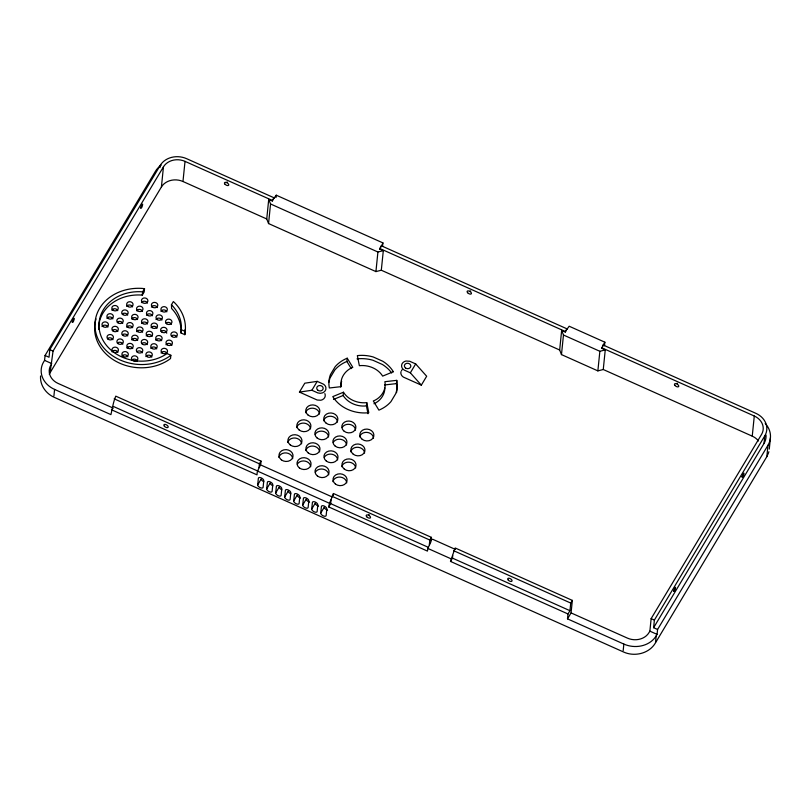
<?xml version="1.0" encoding="UTF-8"?>
<svg xmlns="http://www.w3.org/2000/svg" width="811" height="811" viewBox="0 0 811 811"><rect width="100%" height="100%" fill="white"/><g stroke="black" fill="none" stroke-linecap="round" stroke-linejoin="round"><path stroke-width="1.22" d="M40.56 375.969C39.82 385.245 46.055 393.791 54.378 397.39L623.568 652.003C634.263 656.94 648.607 653.767 655.035 643.569L767.53 455.478M340.61 386.979L341.624 381.241M384.85 387.891C384.931 394.795 380.177 401.06 373.962 403.756M53.911 395.95L54.58 389.422A24.168 20.295 5.8 0 1 43.672 361.858L44.575 360.368L45.071 355.471L155.479 171.243A24.168 20.295 5.8 0 1 161.227 165.13M758.488 440.981A16.108 13.523 5.8 0 0 752.243 436.156L603.262 369.512L597.869 370.88L561.476 354.6L559.661 350.007L381.312 270.225L375.929 271.594L268.553 223.562L266.738 218.97L268.725 199.384L272.334 200.996L273.996 197.772L186.621 158.682A19.738 16.575 5.8 0 0 160.213 165.393L49.806 349.632L49.035 357.245L45.071 355.471M49.299 374.317A16.108 13.523 5.8 0 1 50.11 372.705L53.05 351.082L163.457 166.843A16.108 13.523 5.8 0 1 185.02 161.369L272.384 200.449L272.334 200.996M111.431 409.727L257.016 474.861C256.722 469.346 261.365 466.619 261.01 461.114L115.77 396.153C113.256 402.013 112.384 408.42 110.925 414.624L54.58 389.422M98.648 329.438A41.28 34.66 5.8 0 1 141.56 295.052L142.29 295.123L142.624 291.859L144.53 288.675L142.057 288.402A45.315 38.046 5.8 0 0 97.31 337.315A45.315 38.046 5.8 0 0 169.043 356.627L170.868 355.259L167.015 353.535A3.224 2.707 5.8 0 0 164.177 351.579A3.224 2.707 5.8 0 0 161.075 352.988M144.53 288.675L144.196 291.94L142.29 295.123M159.99 167.573L160.213 165.393M50.11 372.705L161.409 186.976L163.457 166.843M161.409 186.976A16.108 13.523 5.8 0 1 182.972 181.502L185.02 161.369M184.827 334.679L185.395 329.337A45.315 38.046 5.8 0 0 175.034 303.152L173.351 301.57L171.445 304.754L171.608 308.484A41.28 34.66 5.8 0 1 181.046 332.348L180.975 332.956L184.827 334.679L185.06 332.601A45.315 38.046 5.8 0 0 185.07 329.611M170.868 355.259L170.533 358.523L168.708 359.891A45.315 38.046 5.8 0 1 115.628 361.138A45.315 38.046 5.8 0 1 96.033 318.916M180.975 332.956L181.37 329.084A41.28 34.66 5.8 0 0 171.932 305.22L171.445 304.754M268.553 223.562L270.55 203.977L268.725 199.384M276.024 197.549L276.267 195.198L382.914 242.905L382.559 246.443M259.013 467.612L259.398 463.801L261.01 461.114M257.705 484.836L258.364 478.308A3.021 1.531 30.9 0 1 261.233 477.882A3.021 1.531 30.9 0 1 263.768 480.72L263.109 487.249A3.021 1.531 30.9 0 1 260.24 487.675A3.021 1.531 30.9 0 1 257.705 484.836L261.274 478.875A3.021 1.531 30.9 0 0 263.808 481.714M266.707 488.861L267.377 482.332A3.021 1.531 30.9 0 1 270.245 481.916A3.021 1.531 30.9 0 1 272.78 484.755L272.111 491.284A3.021 1.531 30.9 0 1 269.242 491.709A3.021 1.531 30.9 0 1 266.707 488.861L270.286 482.9A3.021 1.531 30.9 0 0 272.82 485.748M275.72 492.895L276.379 486.367A3.021 1.531 30.9 0 1 279.248 485.941A3.021 1.531 30.9 0 1 281.782 488.78L281.123 495.308A3.021 1.531 30.9 0 1 278.254 495.734A3.021 1.531 30.9 0 1 275.72 492.895L279.288 486.935A3.021 1.531 30.9 0 0 281.822 489.773M284.722 496.92L285.391 490.391A3.021 1.531 30.9 0 1 288.26 489.976A3.021 1.531 30.9 0 1 290.794 492.814L290.125 499.343A3.021 1.531 30.9 0 1 287.266 499.769A3.021 1.531 30.9 0 1 284.722 496.92L288.3 490.959A3.021 1.531 30.9 0 0 290.835 493.808M293.734 500.955L294.393 494.426A3.021 1.531 30.9 0 1 297.262 494A3.021 1.531 30.9 0 1 299.796 496.839L299.137 503.367A3.021 1.531 30.9 0 1 296.268 503.793A3.021 1.531 30.9 0 1 293.734 500.955L297.302 494.994A3.021 1.531 30.9 0 0 300.546 498.086M302.736 504.979L303.405 498.451A3.021 1.531 30.9 0 1 306.274 498.035A3.021 1.531 30.9 0 1 308.809 500.874L308.139 507.402A3.021 1.531 30.9 0 1 305.281 507.828A3.021 1.531 30.9 0 1 302.736 504.979L306.315 499.018A3.021 1.531 30.9 0 0 309.559 502.121M311.748 509.014L312.407 502.485A3.021 1.531 30.9 0 1 315.276 502.06A3.021 1.531 30.9 0 1 317.811 504.898L317.152 511.427A3.021 1.531 30.9 0 1 314.283 511.853A3.021 1.531 30.9 0 1 311.748 509.014L315.317 503.053A3.021 1.531 30.9 0 0 318.561 506.145M320.75 513.039L321.42 506.51A3.021 1.531 30.9 0 1 324.288 506.084A3.021 1.531 30.9 0 1 326.823 508.933L326.164 515.461A3.021 1.531 30.9 0 1 323.295 515.887A3.021 1.531 30.9 0 1 320.75 513.039L324.329 507.078A3.021 1.531 30.9 0 0 327.573 510.18M328.719 506.936C329.499 501.735 331.871 498.4 333.433 493.514L431.422 537.358C432.081 543.025 427.711 545.854 427.438 551.095L328.719 506.936L330.685 503.651L331.07 499.85M368.001 413.742L366.43 405.905C357.58 406.879 347.97 403.189 343.134 395.484L343.469 392.22L332.774 396.62C340.245 408.521 355.096 414.228 368.782 412.718L366.765 402.641C357.915 403.614 348.304 399.924 343.469 392.22M333.23 495.42L333.433 493.514M351.234 368.589L346.875 361.453L347.209 358.188A34.234 28.74 5.8 0 0 335.186 366.673L330.442 374.601A34.234 28.74 5.8 0 0 329.357 387.982L341.259 386.634C339.495 378.382 345.222 370.252 352.805 367.363L347.209 358.188M375.929 271.594L377.916 252.008L383.309 250.64L381.312 270.225M383.309 250.64L379.7 249.028L381.363 245.804L566.919 328.81L565.257 332.034L561.658 330.422L559.661 350.007M379.7 249.028L381.363 245.804M366.43 405.905L366.765 402.641M396.549 392.636A34.234 28.74 5.8 0 0 396.437 383.623L396.761 380.359L384.87 381.697C386.634 389.949 380.896 398.089 373.313 400.979L378.909 410.143A34.234 28.74 5.8 0 0 390.932 401.658L395.687 393.73A34.234 28.74 5.8 0 0 396.761 380.359M429.323 544.931L429.82 540.035L431.422 537.358M567.497 618.864L567.994 613.968L450.5 561.415C452.183 556.63 453.339 552.818 455.204 547.993L572.343 600.393L571.066 612.903L567.497 618.864L623.852 644.076A24.168 20.295 5.8 0 0 656.19 635.865L657.082 634.374L657.579 629.478L767.987 445.239A24.168 20.295 5.8 0 0 765.219 423.443M450.5 561.415L452.467 558.13L452.741 555.413M561.476 354.6L563.473 335.014L561.658 330.422M565.257 332.034L566.919 328.81M567.994 613.968L569.961 610.693L570.731 603.07L572.343 600.393M597.869 370.88L599.856 351.295L605.249 349.926L603.262 369.512M605.249 349.926L601.65 348.314L603.313 345.08L755.893 413.346A19.738 16.575 5.8 0 1 764.793 435.852L764.023 443.465L653.615 627.704L657.579 629.478M603.313 345.08L602.897 345.466L604.864 342.191L569.19 326.235L566.869 329.347M604.499 345.729L604.864 342.191M623.183 650.604L623.852 644.076M571.066 612.903L627.42 638.115A16.108 13.523 5.8 0 0 648.982 632.641L649.875 631.151L651.142 618.631L761.559 434.402A16.108 13.523 5.8 0 0 754.291 416.023L601.701 347.767M653.615 627.704L654.386 620.08L764.793 435.852M655.521 642.393L656.19 635.865M752.243 436.156L754.291 416.023M766.831 456.664L767.987 445.239M769.284 449.081L770.44 437.656M768.037 454.251L768.869 451.707M272.384 200.449L273.996 197.772M276.267 195.198L273.936 198.31M382.914 242.905L381.312 246.341M299.452 392.098L304.784 383.197L317.213 381.363L323.183 384.039A6.042 5.069 5.8 0 1 325.566 386.523L325.9 387.557A6.042 5.069 5.8 0 1 317.851 392.93L311.88 390.263L299.452 392.098L317.131 400.005L320.862 400.239A6.042 5.069 5.8 0 0 325.181 394.633L324.846 393.599M311.88 390.263L317.213 381.363M410.346 372.827L415.678 363.926L409.707 361.26L405.987 361.017A6.042 5.069 5.8 0 0 401.658 366.633L402.003 367.667A6.042 5.069 5.8 0 0 404.375 370.151L410.346 372.827L421.335 385.134L426.667 376.243L415.678 363.926M601.65 348.314L602.715 346.52M167.015 353.535L166.478 353.941A41.28 34.66 5.8 0 1 101.122 336.342A41.28 34.66 5.8 0 1 141.895 291.788L142.624 291.859M333.514 399.438L343.134 395.484M430.56 539.822L432.719 539.274L455.366 549.402M384.536 384.961L396.437 383.623M379.761 248.48L565.308 331.486M270.55 203.977L377.916 252.008M563.473 335.014L599.856 351.295M182.972 181.502L266.738 218.97M421.335 385.134L403.655 377.227A6.042 5.069 5.8 0 1 401.283 374.733L400.938 373.709A6.042 5.069 5.8 0 1 401.05 371.6M181.309 329.692L185.161 331.415M49.806 349.632L53.05 351.082M651.142 618.631L654.386 620.08M44.575 360.368L51.772 363.592M649.875 631.151L657.082 634.374M114.169 398.83L259.398 463.801M331.821 496.2L429.82 540.035M453.602 550.679L570.731 603.07M260.625 464.926L331.892 496.808M113.388 406.453L257.827 471.069M330.685 503.651L428.259 547.303M452.467 558.13L569.961 610.693M257.411 471.049L329.104 503.124M427.711 548.378L450.774 558.688M113.347 408.156L58.149 383.461A16.108 13.523 5.8 0 1 50.88 365.082M369.279 514.853A2.413 1.216 30.9 0 1 368.772 514.488M332.834 481.622A7.046 5.92 5.8 0 1 340.204 477.091A7.046 5.92 5.8 0 1 346.753 482.829M315.408 472.114A7.046 5.92 5.8 0 1 323.102 469.163A7.046 5.92 5.8 0 1 328.739 474.77M297.394 464.054A7.046 5.92 5.8 0 1 305.088 461.104A7.046 5.92 5.8 0 1 310.725 466.71M278.781 457.445A7.046 5.92 5.8 0 1 286.161 452.913A7.046 5.92 5.8 0 1 292.71 458.651M287.712 442.532A7.046 5.92 5.8 0 1 295.092 438.011A7.046 5.92 5.8 0 1 301.641 443.749M305.737 450.592A7.046 5.92 5.8 0 1 313.107 446.07A7.046 5.92 5.8 0 1 319.656 451.808M324.339 457.211A7.046 5.92 5.8 0 1 332.034 454.261A7.046 5.92 5.8 0 1 337.67 459.857M341.766 466.71A7.046 5.92 5.8 0 1 349.135 462.189A7.046 5.92 5.8 0 1 355.684 467.917M350.697 451.808A7.046 5.92 5.8 0 1 358.067 447.277A7.046 5.92 5.8 0 1 364.615 453.014M333.27 442.299A7.046 5.92 5.8 0 1 340.965 439.349A7.046 5.92 5.8 0 1 346.601 444.955M315.256 434.24A7.046 5.92 5.8 0 1 322.95 431.29A7.046 5.92 5.8 0 1 328.587 436.896M296.654 427.63A7.046 5.92 5.8 0 1 304.024 423.109A7.046 5.92 5.8 0 1 310.572 428.837M305.585 412.728A7.046 5.92 5.8 0 1 312.955 408.197A7.046 5.92 5.8 0 1 319.504 413.934M323.599 420.787A7.046 5.92 5.8 0 1 330.969 416.256A7.046 5.92 5.8 0 1 337.518 421.994M342.212 427.397A7.046 5.92 5.8 0 1 349.896 424.447A7.046 5.92 5.8 0 1 355.532 430.053M359.628 436.896A7.046 5.92 5.8 0 1 367.008 432.375A7.046 5.92 5.8 0 1 373.547 438.112M131.909 359.942A3.224 2.707 5.8 0 1 137.363 361.037M132.528 360.51A3.224 2.707 5.8 0 1 133.359 356.019A3.224 2.707 5.8 0 1 137.87 358.705A3.224 2.707 5.8 0 1 133.217 360.925M121.903 356.252A3.224 2.707 5.8 0 1 125.006 354.843A3.224 2.707 5.8 0 1 127.834 356.769M111.989 351.822A3.224 2.707 5.8 0 1 115.091 350.413A3.224 2.707 5.8 0 1 117.93 352.339M107.468 338.613A3.224 2.707 5.8 0 1 112.932 339.708M117.372 343.053A3.224 2.707 5.8 0 1 122.836 344.138M126.82 348.051A3.224 2.707 5.8 0 1 129.912 346.642A3.224 2.707 5.8 0 1 132.751 348.568M136.816 351.741A3.224 2.707 5.8 0 1 142.28 352.836M145.889 356.587A3.224 2.707 5.8 0 1 148.981 355.177A3.224 2.707 5.8 0 1 151.819 357.104M165.991 344.787A3.224 2.707 5.8 0 1 169.094 343.377A3.224 2.707 5.8 0 1 171.922 345.304M150.795 348.385A3.224 2.707 5.8 0 1 153.897 346.976A3.224 2.707 5.8 0 1 156.726 348.902M141.732 343.55A3.224 2.707 5.8 0 1 147.196 344.634M131.727 339.86A3.224 2.707 5.8 0 1 134.829 338.451A3.224 2.707 5.8 0 1 137.657 340.367M122.289 334.852A3.224 2.707 5.8 0 1 127.753 335.936M112.384 330.422A3.224 2.707 5.8 0 1 117.838 331.506M102.004 326.559A3.224 2.707 5.8 0 1 105.106 325.15A3.224 2.707 5.8 0 1 107.934 327.076M155.712 340.184A3.224 2.707 5.8 0 1 158.814 338.785A3.224 2.707 5.8 0 1 161.642 340.701M146.173 335.926A3.224 2.707 5.8 0 1 149.275 334.517A3.224 2.707 5.8 0 1 152.103 336.433M136.643 331.658A3.224 2.707 5.8 0 1 139.745 330.249A3.224 2.707 5.8 0 1 142.574 332.175M126.729 327.228A3.224 2.707 5.8 0 1 129.831 325.819A3.224 2.707 5.8 0 1 132.659 327.735M117.291 322.22A3.224 2.707 5.8 0 1 122.755 323.305M106.92 318.358A3.224 2.707 5.8 0 1 110.012 316.949A3.224 2.707 5.8 0 1 112.851 318.875M111.827 310.167A3.224 2.707 5.8 0 1 114.929 308.758A3.224 2.707 5.8 0 1 117.757 310.674M122.208 314.019A3.224 2.707 5.8 0 1 127.672 315.114M131.646 319.027A3.224 2.707 5.8 0 1 134.748 317.618A3.224 2.707 5.8 0 1 137.576 319.544M141.55 323.457A3.224 2.707 5.8 0 1 144.652 322.048A3.224 2.707 5.8 0 1 147.48 323.974M151.089 327.725A3.224 2.707 5.8 0 1 154.191 326.316A3.224 2.707 5.8 0 1 157.02 328.242M171.374 336.018A3.224 2.707 5.8 0 1 176.839 337.102M161.095 331.415A3.224 2.707 5.8 0 1 164.552 330.746A3.224 2.707 5.8 0 1 166.721 333.199M166.002 323.214A3.224 2.707 5.8 0 1 171.466 324.309M156.006 319.524A3.224 2.707 5.8 0 1 159.098 318.115A3.224 2.707 5.8 0 1 161.936 320.041M146.467 315.266A3.224 2.707 5.8 0 1 149.569 313.857A3.224 2.707 5.8 0 1 152.397 315.773M136.562 310.826A3.224 2.707 5.8 0 1 139.654 309.417A3.224 2.707 5.8 0 1 142.493 311.343M126.648 306.396A3.224 2.707 5.8 0 1 129.75 304.987A3.224 2.707 5.8 0 1 132.578 306.913M141.469 302.635A3.224 2.707 5.8 0 1 144.571 301.226A3.224 2.707 5.8 0 1 147.399 303.142M151.383 307.065A3.224 2.707 5.8 0 1 154.475 305.656A3.224 2.707 5.8 0 1 157.314 307.582M160.913 311.333A3.224 2.707 5.8 0 1 164.015 309.924A3.224 2.707 5.8 0 1 166.843 311.84M766.03 435.101A19.738 16.575 5.8 0 1 764.023 443.465M401.486 370.617A6.042 5.069 5.8 0 1 402.155 369.735M328.911 382.234A34.234 28.74 5.8 0 1 330.107 377.865L334.862 369.938A34.234 28.74 5.8 0 1 346.875 361.453M357.012 358.878A34.234 28.74 5.8 0 1 372.938 360.256L382.518 364.544A34.234 28.74 5.8 0 1 391.683 372.989M227.526 182.282A2.413 1.216 30.9 0 1 227.019 181.917M677.54 383.593A2.413 1.216 30.9 0 1 677.033 383.228M470.745 291.129A2.413 1.216 30.9 0 1 470.187 290.835M72.209 321.997C73.254 324.846 76.143 312.377 72.209 321.997M140.627 207.819C141.682 210.667 144.561 198.208 140.627 207.819M673.546 590.996C674.6 593.845 677.479 581.386 673.546 590.996M741.974 476.817C743.028 479.666 745.907 467.207 741.974 476.817M393.345 371.722L382.66 376.111C377.825 368.407 368.214 364.717 359.364 365.69L357.347 355.613A34.234 28.74 5.8 0 1 373.273 356.992L382.853 361.28A34.234 28.74 5.8 0 1 393.345 371.722M674.995 385.499A2.413 1.216 30.9 0 0 678.675 386.533A2.413 1.216 30.9 0 0 676.181 383.755A2.413 1.216 30.9 0 0 674.995 385.499M335.409 484.035A7.046 5.92 5.8 0 0 346.956 481.105A7.046 5.92 5.8 0 0 337.812 474.04A7.046 5.92 5.8 0 0 335.409 484.035M317.395 475.976A7.046 5.92 5.8 0 0 328.942 473.046A7.046 5.92 5.8 0 0 319.798 465.98A7.046 5.92 5.8 0 0 317.395 475.976M299.381 467.917A7.046 5.92 5.8 0 0 310.927 464.987A7.046 5.92 5.8 0 0 301.783 457.931A7.046 5.92 5.8 0 0 299.381 467.917M281.366 459.857A7.046 5.92 5.8 0 0 292.913 456.928A7.046 5.92 5.8 0 0 283.769 449.872A7.046 5.92 5.8 0 0 281.366 459.857M290.297 444.955A7.046 5.92 5.8 0 0 301.844 442.015A7.046 5.92 5.8 0 0 292.7 434.96A7.046 5.92 5.8 0 0 290.297 444.955M308.312 453.014A7.046 5.92 5.8 0 0 319.858 450.075A7.046 5.92 5.8 0 0 310.714 443.019A7.046 5.92 5.8 0 0 308.312 453.014M326.326 461.074A7.046 5.92 5.8 0 0 337.883 458.134A7.046 5.92 5.8 0 0 328.729 451.078A7.046 5.92 5.8 0 0 326.326 461.074M344.34 469.133A7.046 5.92 5.8 0 0 355.897 466.193A7.046 5.92 5.8 0 0 346.743 459.138A7.046 5.92 5.8 0 0 344.34 469.133M353.272 454.221A7.046 5.92 5.8 0 0 364.828 451.291A7.046 5.92 5.8 0 0 355.674 444.235A7.046 5.92 5.8 0 0 353.272 454.221M335.257 446.162A7.046 5.92 5.8 0 0 346.814 443.232A7.046 5.92 5.8 0 0 337.66 436.176A7.046 5.92 5.8 0 0 335.257 446.162M317.243 438.112A7.046 5.92 5.8 0 0 328.8 435.172A7.046 5.92 5.8 0 0 319.646 428.117A7.046 5.92 5.8 0 0 317.243 438.112M299.229 430.053A7.046 5.92 5.8 0 0 310.785 427.113A7.046 5.92 5.8 0 0 301.631 420.057A7.046 5.92 5.8 0 0 299.229 430.053M308.16 415.141A7.046 5.92 5.8 0 0 319.716 412.211A7.046 5.92 5.8 0 0 310.562 405.155A7.046 5.92 5.8 0 0 308.16 415.141M326.174 423.2A7.046 5.92 5.8 0 0 337.731 420.27A7.046 5.92 5.8 0 0 328.577 413.204A7.046 5.92 5.8 0 0 326.174 423.2M344.188 431.259A7.046 5.92 5.8 0 0 355.745 428.33A7.046 5.92 5.8 0 0 346.601 421.264A7.046 5.92 5.8 0 0 344.188 431.259M362.203 439.319A7.046 5.92 5.8 0 0 373.759 436.389A7.046 5.92 5.8 0 0 364.615 429.323A7.046 5.92 5.8 0 0 362.203 439.319M317.831 390.203A3.224 2.707 5.8 0 0 323.113 388.854A3.224 2.707 5.8 0 0 318.926 385.63A3.224 2.707 5.8 0 0 317.831 390.203M122.988 356.242A3.224 2.707 5.8 0 0 128.27 354.904A3.224 2.707 5.8 0 0 124.093 351.68A3.224 2.707 5.8 0 0 122.988 356.242M113.084 351.812A3.224 2.707 5.8 0 0 118.365 350.474A3.224 2.707 5.8 0 0 114.179 347.25A3.224 2.707 5.8 0 0 113.084 351.812M108.086 339.18A3.224 2.707 5.8 0 0 113.368 337.842A3.224 2.707 5.8 0 0 109.181 334.619A3.224 2.707 5.8 0 0 108.086 339.18M117.99 343.621A3.224 2.707 5.8 0 0 123.272 342.272A3.224 2.707 5.8 0 0 119.095 339.049A3.224 2.707 5.8 0 0 117.99 343.621M127.905 348.051A3.224 2.707 5.8 0 0 133.186 346.702A3.224 2.707 5.8 0 0 129 343.479A3.224 2.707 5.8 0 0 127.905 348.051M137.434 352.319A3.224 2.707 5.8 0 0 142.716 350.97A3.224 2.707 5.8 0 0 138.539 347.747A3.224 2.707 5.8 0 0 137.434 352.319M146.973 356.576A3.224 2.707 5.8 0 0 152.255 355.238A3.224 2.707 5.8 0 0 148.068 352.015A3.224 2.707 5.8 0 0 146.973 356.576M162.17 352.978A3.224 2.707 5.8 0 0 167.451 351.639A3.224 2.707 5.8 0 0 163.264 348.416A3.224 2.707 5.8 0 0 162.17 352.978M167.076 344.787A3.224 2.707 5.8 0 0 172.358 343.438A3.224 2.707 5.8 0 0 168.181 340.214A3.224 2.707 5.8 0 0 167.076 344.787M151.89 348.385A3.224 2.707 5.8 0 0 157.162 347.037A3.224 2.707 5.8 0 0 152.985 343.813A3.224 2.707 5.8 0 0 151.89 348.385M142.351 344.117A3.224 2.707 5.8 0 0 147.632 342.769A3.224 2.707 5.8 0 0 143.446 339.545A3.224 2.707 5.8 0 0 142.351 344.117M132.811 339.85A3.224 2.707 5.8 0 0 138.093 338.511A3.224 2.707 5.8 0 0 133.916 335.278A3.224 2.707 5.8 0 0 132.811 339.85M122.907 335.419A3.224 2.707 5.8 0 0 128.189 334.071A3.224 2.707 5.8 0 0 124.002 330.847A3.224 2.707 5.8 0 0 122.907 335.419M113.003 330.989A3.224 2.707 5.8 0 0 118.284 329.641A3.224 2.707 5.8 0 0 114.098 326.417A3.224 2.707 5.8 0 0 113.003 330.989M103.088 326.549A3.224 2.707 5.8 0 0 108.37 325.211A3.224 2.707 5.8 0 0 104.193 321.987A3.224 2.707 5.8 0 0 103.088 326.549M156.797 340.184A3.224 2.707 5.8 0 0 162.078 338.846A3.224 2.707 5.8 0 0 157.902 335.612A3.224 2.707 5.8 0 0 156.797 340.184M147.267 335.916A3.224 2.707 5.8 0 0 152.549 334.578A3.224 2.707 5.8 0 0 148.362 331.354A3.224 2.707 5.8 0 0 147.267 335.916M137.728 331.648A3.224 2.707 5.8 0 0 143.01 330.31A3.224 2.707 5.8 0 0 138.823 327.086A3.224 2.707 5.8 0 0 137.728 331.648M127.824 327.218A3.224 2.707 5.8 0 0 133.105 325.88A3.224 2.707 5.8 0 0 128.919 322.656A3.224 2.707 5.8 0 0 127.824 327.218M117.909 322.788A3.224 2.707 5.8 0 0 123.191 321.45A3.224 2.707 5.8 0 0 119.014 318.216A3.224 2.707 5.8 0 0 117.909 322.788M108.005 318.358A3.224 2.707 5.8 0 0 113.287 317.01A3.224 2.707 5.8 0 0 109.1 313.786A3.224 2.707 5.8 0 0 108.005 318.358M112.922 310.157A3.224 2.707 5.8 0 0 118.193 308.819A3.224 2.707 5.8 0 0 114.016 305.585A3.224 2.707 5.8 0 0 112.922 310.157M122.826 314.587A3.224 2.707 5.8 0 0 128.108 313.249A3.224 2.707 5.8 0 0 123.921 310.025A3.224 2.707 5.8 0 0 122.826 314.587M132.73 319.017A3.224 2.707 5.8 0 0 138.012 317.679A3.224 2.707 5.8 0 0 133.835 314.455A3.224 2.707 5.8 0 0 132.73 319.017M142.645 323.457A3.224 2.707 5.8 0 0 147.926 322.109A3.224 2.707 5.8 0 0 143.74 318.885A3.224 2.707 5.8 0 0 142.645 323.457M152.174 327.715A3.224 2.707 5.8 0 0 157.456 326.377A3.224 2.707 5.8 0 0 153.279 323.153A3.224 2.707 5.8 0 0 152.174 327.715M171.993 336.585A3.224 2.707 5.8 0 0 177.274 335.247A3.224 2.707 5.8 0 0 173.088 332.013A3.224 2.707 5.8 0 0 171.993 336.585M161.713 331.983A3.224 2.707 5.8 0 0 166.995 330.645A3.224 2.707 5.8 0 0 162.808 327.421A3.224 2.707 5.8 0 0 161.713 331.983M166.62 323.782A3.224 2.707 5.8 0 0 171.902 322.443A3.224 2.707 5.8 0 0 167.725 319.22A3.224 2.707 5.8 0 0 166.62 323.782M157.091 319.524A3.224 2.707 5.8 0 0 162.372 318.176A3.224 2.707 5.8 0 0 158.186 314.952A3.224 2.707 5.8 0 0 157.091 319.524M147.551 315.256A3.224 2.707 5.8 0 0 152.833 313.918A3.224 2.707 5.8 0 0 148.656 310.684A3.224 2.707 5.8 0 0 147.551 315.256M137.647 310.826A3.224 2.707 5.8 0 0 142.929 309.478A3.224 2.707 5.8 0 0 138.742 306.254A3.224 2.707 5.8 0 0 137.647 310.826M127.743 306.396A3.224 2.707 5.8 0 0 133.014 305.048A3.224 2.707 5.8 0 0 128.837 301.824A3.224 2.707 5.8 0 0 127.743 306.396M142.564 302.625A3.224 2.707 5.8 0 0 147.835 301.286A3.224 2.707 5.8 0 0 143.659 298.053A3.224 2.707 5.8 0 0 142.564 302.625M152.468 307.055A3.224 2.707 5.8 0 0 157.75 305.717A3.224 2.707 5.8 0 0 153.563 302.493A3.224 2.707 5.8 0 0 152.468 307.055M162.007 311.323A3.224 2.707 5.8 0 0 167.279 309.984A3.224 2.707 5.8 0 0 163.102 306.751A3.224 2.707 5.8 0 0 162.007 311.323M405.48 367.93A3.224 2.707 5.8 0 0 410.761 366.582A3.224 2.707 5.8 0 0 406.575 363.358A3.224 2.707 5.8 0 0 405.48 367.93M508.264 580.078A2.413 1.216 30.9 0 0 511.944 581.112A2.413 1.216 30.9 0 0 509.46 578.324A2.413 1.216 30.9 0 0 508.264 580.078M164.4 426.251A2.413 1.216 30.9 0 0 168.08 427.285A2.413 1.216 30.9 0 0 165.586 424.498A2.413 1.216 30.9 0 0 164.4 426.251M366.734 516.769A2.413 1.216 30.9 0 0 370.414 517.803A2.413 1.216 30.9 0 0 367.93 515.015A2.413 1.216 30.9 0 0 366.734 516.769M467.643 292.741A2.413 1.216 30.9 0 0 471.323 293.775A2.413 1.216 30.9 0 0 468.829 290.997A2.413 1.216 30.9 0 0 467.643 292.741M224.982 184.188A2.413 1.216 30.9 0 0 228.661 185.222A2.413 1.216 30.9 0 0 226.168 182.445A2.413 1.216 30.9 0 0 224.982 184.188"/></g></svg>
